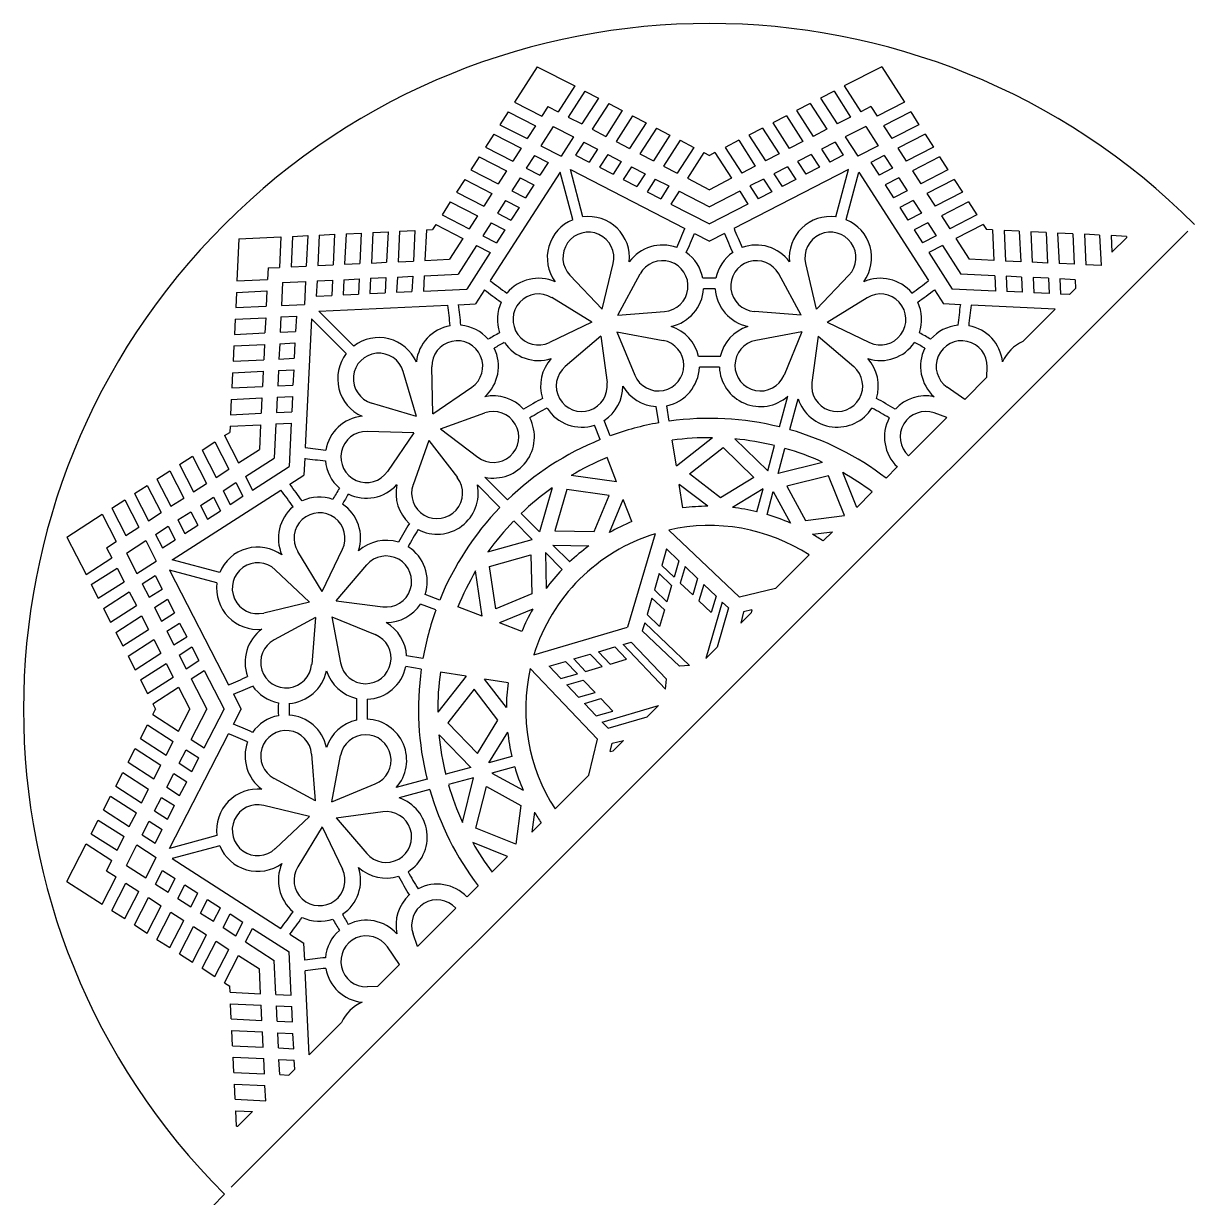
# Model space of a CAD drawing. Extents: x 59 to 302, y -3 to 240.
# Drawn here: x 59.2 to 180.5, y 117.9 to 239.6 of the extents above; entities that cross this region are included whole.
import ezdxf

# ---------------------------------------------------------------- set-up
doc = ezdxf.new("R2010")
doc.units = 0
doc.layers.get('0').update_dxf_attribs({"linetype": 'CONTINUOUS'})

msp = doc.modelspace()

# ---------------------------------------------------------------- linework, layer by layer
for p, q in [((112.38, 235.08), (110.02, 231.41)), ((112.38, 235.08), (116.26, 233.09)), ((148.06, 235.08), (144.18, 233.09)), ((148.06, 235.08), (150.41, 231.41)), ((116.26, 233.09), (114.54, 230.42)), ((117.32, 232.54), (115.6, 229.87)), ((117.32, 232.54), (118.73, 231.81)), ((143.12, 232.54), (141.71, 231.81)), ((143.12, 232.54), (144.84, 229.87)), ((144.18, 233.09), (145.89, 230.42)), ((110.02, 231.41), (112.84, 229.96)), ((118.73, 231.81), (117.01, 229.15)), ((119.78, 231.27), (118.07, 228.6)), ((119.78, 231.27), (121.19, 230.54)), ((140.65, 231.27), (139.24, 230.54)), ((140.65, 231.27), (142.37, 228.6)), ((141.71, 231.81), (143.43, 229.15)), ((150.41, 231.41), (147.59, 229.96)), ((109.38, 230.41), (108.52, 229.08)), ((109.38, 230.41), (112.2, 228.96)), ((113.49, 230.96), (112.84, 229.96)), ((113.49, 230.96), (114.54, 230.42)), ((121.19, 230.54), (119.48, 227.87)), ((122.25, 230), (120.54, 227.33)), ((122.25, 230), (123.66, 229.27)), ((138.19, 230), (136.78, 229.27)), ((138.19, 230), (139.9, 227.33)), ((139.24, 230.54), (140.96, 227.87)), ((146.95, 230.96), (145.89, 230.42)), ((146.95, 230.96), (147.59, 229.96)), ((151.06, 230.41), (148.24, 228.96)), ((151.06, 230.41), (151.92, 229.08)), ((108.52, 229.08), (111.34, 227.63)), ((112.2, 228.96), (111.34, 227.63)), ((114.04, 228.9), (112.75, 226.9)), ((114.04, 228.9), (116.15, 227.81)), ((115.6, 229.87), (117.01, 229.15)), ((123.66, 229.27), (121.95, 226.6)), ((124.72, 228.73), (123, 226.06)), ((124.72, 228.73), (126.13, 228)), ((135.72, 228.73), (134.31, 228)), ((135.72, 228.73), (137.43, 226.06)), ((136.78, 229.27), (138.49, 226.6)), ((144.84, 229.87), (143.43, 229.15)), ((146.4, 228.9), (144.28, 227.81)), ((146.4, 228.9), (147.69, 226.9)), ((148.24, 228.96), (149.1, 227.63)), ((151.92, 229.08), (149.1, 227.63)), ((107.88, 228.08), (107.02, 226.74)), ((107.88, 228.08), (110.7, 226.63)), ((116.15, 227.81), (114.87, 225.81)), ((118.07, 228.6), (119.48, 227.87)), ((126.13, 228), (124.41, 225.33)), ((134.31, 228), (136.02, 225.33)), ((142.37, 228.6), (140.96, 227.87)), ((144.28, 227.81), (145.57, 225.81)), ((152.56, 228.08), (149.74, 226.63)), ((152.56, 228.08), (153.42, 226.74)), ((107.02, 226.74), (109.84, 225.29)), ((110.7, 226.63), (109.84, 225.29)), ((112.75, 226.9), (114.87, 225.81)), ((117.21, 227.27), (116.35, 225.93)), ((117.21, 227.27), (118.62, 226.54)), ((118.62, 226.54), (117.76, 225.21)), ((120.54, 227.33), (121.95, 226.6)), ((127.19, 227.46), (125.47, 224.79)), ((128.6, 226.73), (126.88, 224.06)), ((127.19, 227.46), (128.6, 226.73)), ((133.25, 227.46), (131.84, 226.73)), ((131.84, 226.73), (133.56, 224.06)), ((133.25, 227.46), (134.97, 224.79)), ((139.9, 227.33), (138.49, 226.6)), ((143.23, 227.27), (141.82, 226.54)), ((141.82, 226.54), (142.67, 225.21)), ((143.23, 227.27), (144.08, 225.93)), ((147.69, 226.9), (145.57, 225.81)), ((149.74, 226.63), (150.6, 225.29)), ((153.42, 226.74), (150.6, 225.29)), ((106.38, 225.74), (105.52, 224.41)), ((106.38, 225.74), (109.2, 224.29)), ((112.11, 225.9), (111.25, 224.57)), ((112.11, 225.9), (113.52, 225.17)), ((113.52, 225.17), (112.66, 223.84)), ((116.35, 225.93), (117.76, 225.21)), ((119.68, 226), (118.82, 224.66)), ((119.68, 226), (121.09, 225.27)), ((121.09, 225.27), (120.23, 223.94)), ((123, 226.06), (124.41, 225.33)), ((129.65, 226.18), (127.94, 223.52)), ((129.65, 226.18), (130.22, 225.89)), ((130.78, 226.18), (130.22, 225.89)), ((130.78, 226.18), (132.5, 223.52)), ((137.43, 226.06), (136.02, 225.33)), ((140.76, 226), (139.35, 225.27)), ((139.35, 225.27), (140.21, 223.94)), ((140.76, 226), (141.62, 224.66)), ((144.08, 225.93), (142.67, 225.21)), ((148.33, 225.9), (146.92, 225.17)), ((146.92, 225.17), (147.78, 223.84)), ((148.33, 225.9), (149.19, 224.57)), ((154.06, 225.74), (151.24, 224.29)), ((154.06, 225.74), (154.92, 224.41)), ((105.52, 224.41), (108.34, 222.96)), ((114.74, 224.15), (107.51, 212.92)), ((109.2, 224.29), (108.34, 222.96)), ((111.25, 224.57), (112.66, 223.84)), ((116.06, 219.24), (114.74, 224.15)), ((117.12, 219.52), (115.81, 224.44)), ((115.81, 224.44), (127.68, 218.32)), ((118.82, 224.66), (120.23, 223.94)), ((122.15, 224.72), (121.29, 223.39)), ((122.15, 224.72), (123.56, 224)), ((123.56, 224), (122.7, 222.66)), ((125.47, 224.79), (126.88, 224.06)), ((144.63, 224.44), (132.76, 218.32)), ((134.97, 224.79), (133.56, 224.06)), ((138.29, 224.72), (136.88, 224)), ((136.88, 224), (137.74, 222.66)), ((138.29, 224.72), (139.15, 223.39)), ((141.62, 224.66), (140.21, 223.94)), ((143.31, 219.52), (144.63, 224.44)), ((144.38, 219.24), (145.7, 224.15)), ((145.7, 224.15), (152.92, 212.92)), ((149.19, 224.57), (147.78, 223.84)), ((151.24, 224.29), (152.1, 222.96)), ((154.92, 224.41), (152.1, 222.96)), ((104.87, 223.41), (104.02, 222.08)), ((104.87, 223.41), (107.69, 221.96)), ((110.61, 223.56), (109.75, 222.23)), ((110.61, 223.56), (112.02, 222.84)), ((112.02, 222.84), (111.16, 221.5)), ((121.29, 223.39), (122.7, 222.66)), ((124.61, 223.45), (123.76, 222.12)), ((124.61, 223.45), (126.02, 222.73)), ((126.02, 222.73), (125.17, 221.39)), ((127.94, 223.52), (130.22, 222.34)), ((132.5, 223.52), (130.22, 222.34)), ((135.82, 223.45), (134.41, 222.73)), ((134.41, 222.73), (135.27, 221.39)), ((135.82, 223.45), (136.68, 222.12)), ((139.15, 223.39), (137.74, 222.66)), ((149.83, 223.56), (148.42, 222.84)), ((148.42, 222.84), (149.28, 221.5)), ((149.83, 223.56), (150.69, 222.23)), ((155.56, 223.41), (152.74, 221.96)), ((155.56, 223.41), (156.42, 222.08)), ((104.02, 222.08), (106.84, 220.62)), ((107.69, 221.96), (106.84, 220.62)), ((109.75, 222.23), (111.16, 221.5)), ((123.76, 222.12), (125.17, 221.39)), ((127.08, 222.18), (126.22, 220.85)), ((127.08, 222.18), (130.22, 220.57)), ((133.36, 222.18), (130.22, 220.57)), ((133.36, 222.18), (134.21, 220.85)), ((136.68, 222.12), (135.27, 221.39)), ((150.69, 222.23), (149.28, 221.5)), ((152.74, 221.96), (153.6, 220.62)), ((156.42, 222.08), (153.6, 220.62)), ((103.37, 221.07), (102.52, 219.74)), ((103.37, 221.07), (106.19, 219.62)), ((109.1, 221.23), (108.25, 219.9)), ((109.1, 221.23), (110.51, 220.5)), ((110.51, 220.5), (109.66, 219.17)), ((126.22, 220.85), (130.22, 218.79)), ((134.21, 220.85), (130.22, 218.79)), ((151.33, 221.23), (149.92, 220.5)), ((149.92, 220.5), (150.78, 219.17)), ((151.33, 221.23), (152.19, 219.9)), ((157.06, 221.07), (154.24, 219.62)), ((157.06, 221.07), (157.92, 219.74)), ((102.52, 219.74), (105.34, 218.29)), ((106.19, 219.62), (105.34, 218.29)), ((108.25, 219.9), (109.66, 219.17)), ((152.19, 219.9), (150.78, 219.17)), ((154.24, 219.62), (155.1, 218.29)), ((157.92, 219.74), (155.1, 218.29)), ((80.69, 118.98), (179.75, 218.05)), ((92.58, 217.78), (92.43, 214.61)), ((92.58, 217.78), (94.16, 217.85)), ((94.16, 217.85), (94.01, 214.68)), ((95.35, 217.91), (95.2, 214.74)), ((95.35, 217.91), (96.93, 217.99)), ((96.93, 217.99), (96.78, 214.82)), ((98.12, 218.04), (97.97, 214.87)), ((98.12, 218.04), (99.71, 218.12)), ((99.71, 218.12), (99.56, 214.95)), ((100.9, 218.18), (100.74, 215.01)), ((100.9, 218.18), (101.53, 218.21)), ((101.87, 218.74), (101.53, 218.21)), ((101.87, 218.74), (104.69, 217.29)), ((107.6, 218.9), (106.75, 217.56)), ((107.6, 218.9), (109.01, 218.17)), ((109.01, 218.17), (108.16, 216.84)), ((128.67, 217.81), (130.22, 217.01)), ((131.77, 217.81), (130.22, 217.01)), ((152.83, 218.9), (151.42, 218.17)), ((151.42, 218.17), (152.28, 216.84)), ((152.83, 218.9), (153.69, 217.56)), ((158.57, 218.74), (155.75, 217.29)), ((158.57, 218.74), (158.91, 218.21)), ((159.54, 218.18), (158.91, 218.21)), ((159.54, 218.18), (159.69, 215.01)), ((162.31, 218.04), (160.73, 218.12)), ((160.73, 218.12), (160.88, 214.95)), ((162.31, 218.04), (162.47, 214.87)), ((165.09, 217.91), (163.5, 217.99)), ((163.5, 217.99), (163.65, 214.82)), ((165.09, 217.91), (165.24, 214.74)), ((167.86, 217.78), (166.28, 217.85)), ((166.28, 217.85), (166.43, 214.68)), ((167.86, 217.78), (168.01, 214.61)), ((81.49, 217.25), (81.28, 212.89)), ((81.49, 217.25), (85.84, 217.45)), ((85.84, 217.45), (85.69, 214.29)), ((87.03, 217.51), (86.88, 214.34)), ((87.03, 217.51), (88.62, 217.59)), ((88.62, 217.59), (88.46, 214.42)), ((89.8, 217.64), (89.65, 214.48)), ((89.8, 217.64), (91.39, 217.72)), ((91.39, 217.72), (91.24, 214.55)), ((104.69, 217.29), (103.3, 215.13)), ((106.1, 216.56), (104.19, 213.59)), ((106.1, 216.56), (107.51, 215.83)), ((106.75, 217.56), (108.16, 216.84)), ((153.69, 217.56), (152.28, 216.84)), ((154.34, 216.56), (152.93, 215.83)), ((154.34, 216.56), (156.24, 213.59)), ((155.75, 217.29), (157.13, 215.13)), ((170.63, 217.64), (169.05, 217.72)), ((169.05, 217.72), (169.2, 214.55)), ((170.63, 217.64), (170.78, 214.48)), ((173.4, 217.51), (171.82, 217.59)), ((171.82, 217.59), (171.9, 215.86)), ((171.9, 215.86), (173.41, 217.36)), ((173.4, 217.51), (173.41, 217.36)), ((107.51, 215.83), (105.08, 212.05)), ((152.93, 215.83), (155.36, 212.05)), ((84.5, 214.23), (84.45, 213.04)), ((84.5, 214.23), (85.69, 214.29)), ((86.88, 214.34), (88.46, 214.42)), ((89.65, 214.48), (91.24, 214.55)), ((92.43, 214.61), (94.01, 214.68)), ((95.2, 214.74), (96.78, 214.82)), ((97.97, 214.87), (99.56, 214.95)), ((100.74, 215.01), (103.3, 215.13)), ((119.11, 209.96), (120.25, 214.68)), ((141.32, 209.96), (140.19, 214.68)), ((159.69, 215.01), (157.13, 215.13)), ((162.47, 214.87), (160.88, 214.95)), ((165.24, 214.74), (163.65, 214.82)), ((168.01, 214.61), (166.43, 214.68)), ((170.78, 214.48), (169.2, 214.55)), ((81.28, 212.89), (84.45, 213.04)), ((89.58, 212.89), (89.5, 211.31)), ((89.58, 212.89), (91.16, 212.97)), ((91.16, 212.97), (91.09, 211.38)), ((92.35, 213.02), (92.27, 211.44)), ((92.35, 213.02), (93.93, 213.1)), ((93.93, 213.1), (93.86, 211.52)), ((95.12, 213.16), (95.05, 211.57)), ((95.12, 213.16), (96.71, 213.23)), ((96.71, 213.23), (96.63, 211.65)), ((97.89, 213.29), (97.82, 211.71)), ((97.89, 213.29), (99.48, 213.37)), ((99.48, 213.37), (99.4, 211.78)), ((100.67, 213.42), (100.59, 211.84)), ((100.67, 213.42), (104.19, 213.59)), ((119.11, 209.96), (115.77, 213.48)), ((120.72, 209.34), (123.04, 213.61)), ((139.71, 209.34), (137.4, 213.61)), ((141.32, 209.96), (144.67, 213.48)), ((159.77, 213.42), (156.24, 213.59)), ((159.77, 213.42), (159.85, 211.84)), ((162.54, 213.29), (160.96, 213.37)), ((160.96, 213.37), (161.03, 211.78)), ((162.54, 213.29), (162.62, 211.71)), ((165.32, 213.16), (163.73, 213.23)), ((163.73, 213.23), (163.81, 211.65)), ((165.32, 213.16), (165.39, 211.57)), ((168.09, 213.02), (166.5, 213.1)), ((166.5, 213.1), (166.58, 211.52)), ((168.09, 213.02), (168.13, 212.09)), ((81.22, 211.7), (81.15, 210.12)), ((81.22, 211.7), (84.39, 211.85)), ((84.39, 211.85), (84.31, 210.27)), ((86.01, 212.72), (85.9, 210.34)), ((86.01, 212.72), (88.39, 212.83)), ((88.39, 212.83), (88.27, 210.46)), ((97.82, 211.71), (99.4, 211.78)), ((100.59, 211.84), (105.08, 212.05)), ((106.91, 211.98), (105.97, 210.52)), ((153.52, 211.98), (154.47, 210.52)), ((159.85, 211.84), (155.36, 212.05)), ((162.62, 211.71), (161.03, 211.78)), ((167.52, 211.47), (168.13, 212.09)), ((85.9, 210.34), (88.27, 210.46)), ((89.5, 211.31), (91.09, 211.38)), ((92.27, 211.44), (93.86, 211.52)), ((95.05, 211.57), (96.63, 211.65)), ((104.23, 210.43), (105.97, 210.52)), ((118.03, 208.62), (113.89, 211.16)), ((142.41, 208.62), (146.55, 211.16)), ((156.21, 210.43), (154.47, 210.52)), ((165.39, 211.57), (163.81, 211.65)), ((167.52, 211.47), (166.58, 211.52)), ((81.15, 210.12), (84.31, 210.27)), ((85.84, 209.16), (87.43, 209.23)), ((87.43, 209.23), (87.35, 207.65)), ((89.77, 209.74), (103.12, 210.38)), ((93.37, 206.14), (89.77, 209.74)), ((120.72, 209.34), (125.57, 209.72)), ((139.71, 209.34), (134.87, 209.72)), ((166.01, 209.96), (157.32, 210.38)), ((162.68, 206.63), (166.01, 209.96)), ((81.09, 208.93), (81.01, 207.34)), ((81.09, 208.93), (84.26, 209.08)), ((84.26, 209.08), (84.18, 207.5)), ((85.84, 209.16), (85.77, 207.57)), ((88.99, 208.96), (88.35, 195.62)), ((92.59, 205.36), (88.99, 208.96)), ((118.03, 208.62), (113.64, 206.52)), ((142.41, 208.62), (146.79, 206.52)), ((81.01, 207.34), (84.18, 207.5)), ((85.77, 207.57), (87.35, 207.65)), ((118.97, 207.17), (115.27, 204.01)), ((118.97, 207.17), (119.61, 202.35)), ((120.63, 207.62), (122.49, 203.12)), ((120.63, 207.62), (125.41, 206.73)), ((139.8, 207.62), (135.02, 206.73)), ((139.8, 207.62), (137.95, 203.12)), ((141.47, 207.17), (140.83, 202.35)), ((141.47, 207.17), (145.17, 204.01)), ((80.96, 206.16), (80.88, 204.57)), ((80.96, 206.16), (84.12, 206.31)), ((84.12, 206.31), (84.05, 204.72)), ((85.71, 206.38), (85.63, 204.8)), ((85.71, 206.38), (87.29, 206.46)), ((87.29, 206.46), (87.22, 204.87)), ((80.88, 204.57), (84.05, 204.72)), ((85.63, 204.8), (87.22, 204.87)), ((80.82, 203.38), (80.75, 201.8)), ((80.82, 203.38), (83.99, 203.53)), ((83.99, 203.53), (83.92, 201.95)), ((85.58, 203.61), (85.5, 202.03)), ((85.58, 203.61), (87.16, 203.69)), ((87.16, 203.69), (87.08, 202.1)), ((99.88, 198.85), (98.5, 203.51)), ((101.58, 199.12), (101.45, 203.98)), ((158.95, 202.91), (158.98, 203.98)), ((80.75, 201.8), (83.92, 201.95)), ((85.5, 202.03), (87.08, 202.1)), ((156.67, 200.62), (158.95, 202.91)), ((80.69, 200.61), (83.86, 200.76)), ((83.86, 200.76), (83.78, 199.18)), ((85.44, 200.84), (85.37, 199.25)), ((85.44, 200.84), (87.03, 200.91)), ((87.03, 200.91), (86.95, 199.33)), ((101.58, 199.12), (105.59, 201.87)), ((137.48, 197.76), (138.34, 200.95)), ((156.67, 200.62), (154.85, 201.87)), ((80.69, 200.61), (80.61, 199.03)), ((99.88, 198.85), (95.22, 200.23)), ((124.96, 198.19), (124.69, 199.88)), ((126.05, 198.36), (125.8, 199.96)), ((138.55, 197.48), (139.41, 200.67)), ((80.61, 199.03), (83.78, 199.18)), ((85.37, 199.25), (86.95, 199.33)), ((102.37, 197.58), (106.95, 199.21)), ((119.94, 196.84), (119.32, 198.44)), ((150.82, 194.77), (154.79, 198.75)), ((154.79, 198.75), (153.49, 199.21)), ((79.99, 196.86), (80.53, 197.2)), ((80.56, 197.84), (80.53, 197.2)), ((80.56, 197.84), (83.73, 197.99)), ((83.73, 197.99), (83.6, 195.43)), ((85.31, 198.07), (85.14, 194.54)), ((85.31, 198.07), (86.89, 198.14)), ((86.89, 198.14), (86.68, 193.65)), ((99.61, 197.15), (94.75, 197.28)), ((99.61, 197.15), (96.86, 193.14)), ((102.37, 197.58), (106.22, 194.62)), ((118.9, 196.45), (118.32, 197.96)), ((77.66, 195.36), (78.99, 196.22)), ((78.99, 196.22), (80.44, 193.4)), ((79.99, 196.86), (81.45, 194.04)), ((101.15, 196.37), (99.52, 191.78)), ((101.15, 196.37), (104.11, 192.51)), ((126.79, 193.73), (126.36, 196.39)), ((126.79, 193.73), (130.52, 196.65)), ((132.86, 196.53), (136.27, 193.23)), ((75.32, 193.86), (76.66, 194.72)), ((76.66, 194.72), (78.11, 191.9)), ((77.66, 195.36), (79.11, 192.54)), ((81.45, 194.04), (83.6, 195.43)), ((128.15, 192.89), (131.64, 195.62)), ((131.64, 195.62), (134.83, 192.54)), ((136.27, 193.23), (136.97, 195.83)), ((137.34, 192.94), (138.03, 195.54)), ((75.32, 193.86), (76.78, 191.04)), ((82.17, 192.63), (85.14, 194.54)), ((82.9, 191.22), (86.68, 193.65)), ((88.3, 194.51), (88.22, 192.76)), ((120.59, 192.06), (119.62, 194.58)), ((141.94, 194.09), (137.34, 192.94)), ((148.51, 192.46), (149.67, 193.63)), ((72.99, 192.36), (74.32, 193.21)), ((72.99, 192.36), (74.44, 189.54)), ((74.32, 193.21), (75.78, 190.39)), ((79.11, 192.54), (80.44, 193.4)), ((82.17, 192.63), (82.9, 191.22)), ((86.75, 191.82), (88.22, 192.76)), ((109.3, 190.21), (106.97, 192.55)), ((120.59, 192.06), (115.89, 192.73)), ((131.37, 190.43), (128.15, 192.89)), ((134.83, 192.54), (131.37, 190.43)), ((142.54, 192.7), (138.24, 191.62)), ((144.2, 188.58), (142.54, 192.7)), ((145.48, 189.43), (144.02, 193.03)), ((70.65, 190.86), (71.99, 191.71)), ((71.99, 191.71), (73.44, 188.89)), ((74.58, 183.99), (85.82, 191.22)), ((76.78, 191.04), (78.11, 191.9)), ((79.84, 191.13), (81.17, 191.99)), ((79.84, 191.13), (80.56, 189.72)), ((81.17, 191.99), (81.9, 190.58)), ((108.52, 189.43), (106.19, 191.77)), ((113.93, 191.45), (112.62, 186.89)), ((115.44, 191.28), (114.22, 187.01)), ((119.83, 190.66), (115.44, 191.28)), ((127.47, 189.37), (127.09, 191.8)), ((130.05, 189.55), (127.09, 191.8)), ((135.77, 191.35), (132.59, 189.42)), ((135.13, 188.97), (135.77, 191.35)), ((136.19, 188.68), (136.83, 191.06)), ((136.83, 191.06), (138.62, 187.8)), ((138.24, 191.62), (140.18, 188.07)), ((145.48, 189.43), (147.08, 191.04)), ((68.32, 189.35), (69.65, 190.21)), ((69.65, 190.21), (71.11, 187.39)), ((70.65, 190.86), (72.11, 188.04)), ((74.44, 189.54), (75.78, 190.39)), ((77.5, 189.63), (78.84, 190.49)), ((78.84, 190.49), (79.56, 189.08)), ((80.56, 189.72), (81.9, 190.58)), ((118.27, 186.92), (119.83, 190.66)), ((119.85, 186.82), (121.28, 190.25)), ((122.17, 187.95), (121.28, 190.25)), ((63.65, 186.35), (67.32, 188.71)), ((67.32, 188.71), (68.77, 185.89)), ((68.32, 189.35), (69.77, 186.53)), ((72.11, 188.04), (73.44, 188.89)), ((75.17, 188.13), (76.5, 188.98)), ((76.5, 188.98), (77.23, 187.57)), ((77.5, 189.63), (78.23, 188.22)), ((78.23, 188.22), (79.56, 189.08)), ((112.62, 186.89), (110.72, 188.8)), ((140.18, 188.07), (144.2, 188.58)), ((69.77, 186.53), (71.11, 187.39)), ((72.83, 186.63), (74.17, 187.48)), ((74.17, 187.48), (74.89, 186.07)), ((75.17, 188.13), (75.89, 186.72)), ((75.89, 186.72), (77.23, 187.57)), ((111.84, 186.11), (109.94, 188.02)), ((63.65, 186.35), (65.65, 182.47)), ((72.83, 186.63), (73.56, 185.22)), ((114.22, 187.01), (118.27, 186.92)), ((124.59, 186.7), (121.73, 177.01)), ((126, 187.08), (133.33, 180.11)), ((140.89, 186.64), (142.96, 186.91)), ((141.99, 185.95), (142.96, 186.91)), ((67.77, 185.25), (68.77, 185.89)), ((67.77, 185.25), (68.32, 184.19)), ((69.83, 184.69), (71.83, 185.98)), ((71.83, 185.98), (72.92, 183.87)), ((73.56, 185.22), (74.89, 186.07)), ((90.12, 180.7), (92.21, 185.09)), ((107.28, 184.81), (111.84, 186.11)), ((115.74, 183.77), (114, 185.52)), ((114, 185.52), (117.72, 185.43)), ((125.77, 185.12), (125.27, 183.42)), ((125.77, 185.12), (127.05, 183.9)), ((65.65, 182.47), (68.32, 184.19)), ((69.83, 184.69), (70.92, 182.58)), ((70.92, 182.58), (72.92, 183.87)), ((79.5, 182.68), (74.58, 183.99)), ((90.12, 180.7), (87.58, 184.85)), ((107.45, 183.3), (111.72, 184.52)), ((111.72, 184.52), (111.82, 180.47)), ((114.96, 182.99), (113.22, 184.74)), ((113.22, 184.74), (113.3, 181.02)), ((127.05, 183.9), (126.55, 182.2)), ((137.06, 181.01), (140.55, 184.5)), ((66.19, 181.42), (68.86, 183.13)), ((68.86, 183.13), (69.59, 181.72)), ((79.21, 181.61), (74.29, 182.93)), ((74.29, 182.93), (80.41, 171.05)), ((88.78, 179.62), (85.25, 182.97)), ((91.56, 179.76), (94.72, 183.46)), ((106.67, 178.15), (106, 182.84)), ((108.08, 178.9), (107.45, 183.3)), ((125.02, 182.57), (124.51, 180.87)), ((125.02, 182.57), (126.3, 181.35)), ((125.27, 183.42), (126.55, 182.2)), ((127.7, 183.29), (127.19, 181.59)), ((127.7, 183.29), (128.98, 182.07)), ((66.19, 181.42), (66.92, 180.01)), ((66.92, 180.01), (69.59, 181.72)), ((71.47, 181.52), (72.8, 182.38)), ((71.47, 181.52), (72.19, 180.11)), ((72.8, 182.38), (73.53, 180.97)), ((126.3, 181.35), (125.8, 179.65)), ((127.19, 181.59), (128.48, 180.36)), ((128.98, 182.07), (128.48, 180.36)), ((129.63, 181.45), (129.12, 179.75)), ((129.63, 181.45), (130.91, 180.23)), ((67.46, 178.95), (70.13, 180.66)), ((70.13, 180.66), (70.86, 179.25)), ((72.19, 180.11), (73.53, 180.97)), ((102.29, 179.83), (100.77, 180.41)), ((111.82, 180.47), (108.08, 178.9)), ((124.51, 180.87), (125.8, 179.65)), ((130.91, 180.23), (130.41, 178.53)), ((137.06, 181.01), (133.33, 180.11)), ((67.46, 178.95), (68.19, 177.54)), ((68.19, 177.54), (70.86, 179.25)), ((72.74, 179.05), (74.07, 179.91)), ((72.74, 179.05), (73.46, 177.64)), ((74.07, 179.91), (74.8, 178.5)), ((88.78, 179.62), (84.05, 178.48)), ((91.56, 179.76), (96.38, 179.13)), ((101.89, 178.8), (100.29, 179.41)), ((106.67, 178.15), (104.15, 179.11)), ((111.92, 178.88), (108.48, 177.45)), ((124.26, 180.02), (123.76, 178.32)), ((124.26, 180.02), (125.55, 178.8)), ((129.12, 179.75), (130.41, 178.53)), ((131.55, 179.62), (129.83, 173.78)), ((132.2, 179.01), (131, 174.95)), ((131.55, 179.62), (132.2, 179.01)), ((68.73, 176.48), (71.4, 178.2)), ((71.4, 178.2), (72.13, 176.79)), ((73.46, 177.64), (74.8, 178.5)), ((89.4, 178.01), (85.12, 175.69)), ((89.4, 178.01), (89.02, 173.16)), ((91.12, 178.1), (92, 173.32)), ((91.12, 178.1), (95.61, 176.24)), ((123.76, 178.32), (125.05, 177.09)), ((125.55, 178.8), (125.05, 177.09)), ((133.75, 178.59), (133.47, 177.42)), ((133.47, 177.42), (134.54, 178.49)), ((134.62, 178.8), (133.75, 178.59)), ((134.62, 178.8), (134.54, 178.49)), ((68.73, 176.48), (69.46, 175.07)), ((69.46, 175.07), (72.13, 176.79)), ((74.01, 176.59), (75.34, 177.44)), ((74.01, 176.59), (74.73, 175.18)), ((75.34, 177.44), (76.07, 176.03)), ((110.79, 176.57), (108.48, 177.45)), ((112.04, 174.15), (121.73, 177.01)), ((123.51, 177.47), (123.26, 176.62)), ((123.26, 176.62), (127.11, 172.96)), ((123.51, 177.47), (128.15, 173.05)), ((70.01, 174.01), (72.67, 175.73)), ((72.67, 175.73), (73.4, 174.32)), ((74.73, 175.18), (76.07, 176.03)), ((121.27, 175.22), (122.12, 175.47)), ((121.27, 175.22), (125.68, 170.58)), ((122.12, 175.47), (125.78, 171.63)), ((70.01, 174.01), (70.73, 172.6)), ((70.73, 172.6), (73.4, 174.32)), ((75.28, 174.12), (76.61, 174.98)), ((75.28, 174.12), (76.01, 172.71)), ((76.61, 174.98), (77.34, 173.57)), ((100.54, 173.77), (98.85, 174.04)), ((116.16, 173.72), (117.86, 174.22)), ((117.86, 174.22), (119.09, 172.93)), ((118.72, 174.47), (120.42, 174.97)), ((118.72, 174.47), (119.94, 173.18)), ((120.42, 174.97), (121.64, 173.69)), ((129.83, 173.78), (131, 174.95)), ((71.28, 171.55), (73.95, 173.26)), ((73.95, 173.26), (74.67, 171.85)), ((76.01, 172.71), (77.34, 173.57)), ((100.37, 172.68), (98.77, 172.94)), ((113.61, 172.96), (115.31, 173.47)), ((113.61, 172.96), (114.83, 171.68)), ((115.31, 173.47), (116.54, 172.18)), ((116.16, 173.72), (117.39, 172.43)), ((117.39, 172.43), (119.09, 172.93)), ((119.94, 173.18), (121.64, 173.69)), ((128.15, 173.05), (127.11, 172.96)), ((71.28, 171.55), (72, 170.14)), ((72, 170.14), (74.67, 171.85)), ((76.55, 171.65), (77.88, 172.51)), ((76.55, 171.65), (78.17, 168.51)), ((77.88, 172.51), (79.94, 168.51)), ((105.01, 171.95), (102.08, 168.21)), ((105.01, 171.95), (102.35, 172.37)), ((109.36, 171.26), (106.93, 171.64)), ((109.18, 168.69), (106.93, 171.64)), ((111.66, 172.73), (118.62, 165.41)), ((114.83, 171.68), (116.54, 172.18)), ((115.44, 171.04), (117.15, 171.54)), ((117.15, 171.54), (118.37, 170.25)), ((125.68, 170.58), (125.78, 171.63)), ((72.55, 169.08), (75.22, 170.79)), ((75.22, 170.79), (76.39, 168.51)), ((105.85, 170.59), (103.11, 167.09)), ((108.3, 167.37), (105.85, 170.59)), ((115.44, 171.04), (116.67, 169.75)), ((80.92, 170.07), (81.72, 168.51)), ((116.67, 169.75), (118.37, 170.25)), ((117.28, 169.11), (118.98, 169.61)), ((117.28, 169.11), (118.5, 167.82)), ((118.98, 169.61), (120.2, 168.32)), ((72.55, 169.08), (72.84, 168.51)), ((72.55, 167.95), (72.84, 168.51)), ((72.55, 167.95), (75.22, 166.23)), ((75.22, 166.23), (76.39, 168.51)), ((76.55, 165.38), (78.17, 168.51)), ((77.88, 164.52), (79.94, 168.51)), ((80.92, 166.96), (81.72, 168.51)), ((118.5, 167.82), (120.2, 168.32)), ((119.11, 167.18), (124.95, 168.9)), ((123.78, 167.73), (124.95, 168.9)), ((71.28, 165.48), (72, 166.89)), ((72, 166.89), (74.67, 165.18)), ((103.11, 167.09), (106.2, 163.91)), ((106.2, 163.91), (108.3, 167.37)), ((119.11, 167.18), (119.72, 166.54)), ((119.72, 166.54), (123.78, 167.73)), ((71.28, 165.48), (73.95, 163.77)), ((74.29, 154.1), (80.41, 165.98)), ((102.21, 165.87), (105.5, 162.46)), ((107.38, 162.97), (109.32, 166.14)), ((70.01, 163.02), (70.73, 164.43)), ((70.73, 164.43), (73.4, 162.71)), ((73.95, 163.77), (74.67, 165.18)), ((75.28, 162.91), (76.01, 164.32)), ((76.01, 164.32), (77.34, 163.46)), ((76.55, 165.38), (77.88, 164.52)), ((117.72, 161.67), (118.62, 165.41)), ((119.93, 164.12), (120.14, 164.98)), ((120.14, 164.98), (121.31, 165.26)), ((120.24, 164.19), (121.31, 165.26)), ((70.01, 163.02), (72.67, 161.3)), ((76.61, 162.05), (77.34, 163.46)), ((89.4, 159.02), (89.02, 163.87)), ((91.12, 158.93), (92, 163.71)), ((109.76, 163.61), (107.38, 162.97)), ((119.93, 164.12), (120.24, 164.19)), ((68.73, 160.55), (69.46, 161.96)), ((69.46, 161.96), (72.13, 160.24)), ((72.67, 161.3), (73.4, 162.71)), ((74.01, 160.44), (74.73, 161.85)), ((74.73, 161.85), (76.07, 160.99)), ((75.28, 162.91), (76.61, 162.05)), ((105.5, 162.46), (102.9, 161.77)), ((110.05, 162.54), (107.67, 161.9)), ((107.67, 161.9), (110.93, 160.12)), ((75.34, 159.58), (76.07, 160.99)), ((89.4, 159.02), (85.12, 161.34)), ((91.12, 158.93), (95.61, 160.79)), ((100.97, 161.25), (97.78, 160.39)), ((105.79, 161.4), (103.19, 160.7)), ((104.64, 156.79), (105.79, 161.4)), ((114.23, 158.18), (117.72, 161.67)), ((67.46, 158.08), (68.19, 159.49)), ((68.19, 159.49), (70.86, 157.77)), ((68.73, 160.55), (71.4, 158.83)), ((71.4, 158.83), (72.13, 160.24)), ((72.74, 157.97), (73.46, 159.38)), ((73.46, 159.38), (74.8, 158.53)), ((74.01, 160.44), (75.34, 159.58)), ((101.26, 160.18), (98.07, 159.33)), ((106.03, 156.19), (107.11, 160.5)), ((107.11, 160.5), (110.67, 158.55)), ((74.07, 157.12), (74.8, 158.53)), ((88.78, 157.41), (84.05, 158.55)), ((110.67, 158.55), (110.15, 154.53)), ((66.19, 155.61), (66.92, 157.02)), ((66.92, 157.02), (69.59, 155.31)), ((67.46, 158.08), (70.13, 156.36)), ((70.13, 156.36), (70.86, 157.77)), ((72.74, 157.97), (74.07, 157.12)), ((88.78, 157.41), (85.25, 154.06)), ((91.56, 157.26), (96.38, 157.9)), ((91.56, 157.26), (94.72, 153.57)), ((112.09, 157.85), (111.82, 155.77)), ((71.47, 155.51), (72.19, 156.92)), ((72.19, 156.92), (73.53, 156.06)), ((72.8, 154.65), (73.53, 156.06)), ((90.12, 156.33), (87.58, 152.18)), ((90.12, 156.33), (92.21, 151.94)), ((110.15, 154.53), (106.03, 156.19)), ((111.82, 155.77), (112.79, 156.74)), ((63.65, 150.68), (65.65, 154.55)), ((65.65, 154.55), (68.32, 152.84)), ((66.19, 155.61), (68.86, 153.9)), ((68.86, 153.9), (69.59, 155.31)), ((71.47, 155.51), (72.8, 154.65)), ((79.21, 155.42), (74.29, 154.1)), ((109.3, 153.26), (105.7, 154.71)), ((69.83, 152.33), (70.92, 154.45)), ((70.92, 154.45), (72.92, 153.16)), ((79.5, 154.35), (74.58, 153.03)), ((67.77, 151.78), (68.32, 152.84)), ((69.83, 152.33), (71.83, 151.05)), ((71.83, 151.05), (72.92, 153.16)), ((74.58, 153.03), (85.82, 145.81)), ((107.7, 151.65), (109.3, 153.26)), ((67.32, 148.32), (68.77, 151.14)), ((67.77, 151.78), (68.77, 151.14)), ((72.83, 150.4), (73.56, 151.81)), ((73.56, 151.81), (74.89, 150.96)), ((74.17, 149.55), (74.89, 150.96)), ((63.65, 150.68), (67.32, 148.32)), ((68.32, 147.67), (69.77, 150.49)), ((69.65, 146.82), (71.11, 149.64)), ((69.77, 150.49), (71.11, 149.64)), ((72.83, 150.4), (74.17, 149.55)), ((75.17, 148.9), (75.89, 150.31)), ((75.89, 150.31), (77.23, 149.45)), ((105.11, 149.06), (106.27, 150.22)), ((70.65, 146.17), (72.11, 148.99)), ((72.11, 148.99), (73.44, 148.14)), ((75.17, 148.9), (76.5, 148.04)), ((76.5, 148.04), (77.23, 149.45)), ((77.5, 147.4), (78.23, 148.81)), ((78.23, 148.81), (79.56, 147.95)), ((68.32, 147.67), (69.65, 146.82)), ((71.99, 145.31), (73.44, 148.14)), ((72.99, 144.67), (74.44, 147.49)), ((74.44, 147.49), (75.78, 146.63)), ((77.5, 147.4), (78.84, 146.54)), ((78.84, 146.54), (79.56, 147.95)), ((79.84, 145.9), (80.56, 147.31)), ((80.56, 147.31), (81.9, 146.45)), ((99.99, 143.94), (103.96, 147.91)), ((70.65, 146.17), (71.99, 145.31)), ((74.32, 143.81), (75.78, 146.63)), ((75.32, 143.17), (76.78, 145.99)), ((76.78, 145.99), (78.11, 145.13)), ((81.17, 145.04), (81.9, 146.45)), ((76.66, 142.31), (78.11, 145.13)), ((79.84, 145.9), (81.17, 145.04)), ((82.17, 144.4), (82.9, 145.81)), ((82.9, 145.81), (86.68, 143.38)), ((86.75, 145.21), (88.22, 144.26)), ((99.99, 143.94), (99.52, 145.24)), ((72.99, 144.67), (74.32, 143.81)), ((77.66, 141.67), (79.11, 144.49)), ((78.99, 140.81), (80.44, 143.63)), ((79.11, 144.49), (80.44, 143.63)), ((82.17, 144.4), (85.14, 142.49)), ((88.3, 142.52), (88.22, 144.26)), ((98.11, 142.06), (96.86, 143.89)), ((75.32, 143.17), (76.66, 142.31)), ((79.99, 140.17), (81.45, 142.99)), ((81.45, 142.99), (83.6, 141.6)), ((85.31, 138.96), (85.14, 142.49)), ((86.89, 138.89), (86.68, 143.38)), ((77.66, 141.67), (78.99, 140.81)), ((83.73, 139.04), (83.6, 141.6)), ((88.77, 132.72), (88.35, 141.41)), ((95.83, 139.78), (98.11, 142.06)), ((79.99, 140.17), (80.53, 139.82)), ((80.56, 139.19), (80.53, 139.82)), ((80.56, 139.19), (83.73, 139.04)), ((85.31, 138.96), (86.89, 138.89)), ((95.83, 139.78), (94.75, 139.75)), ((80.69, 136.42), (80.61, 138)), ((80.61, 138), (83.78, 137.85)), ((83.86, 136.27), (83.78, 137.85)), ((85.44, 136.19), (85.37, 137.77)), ((85.37, 137.77), (86.95, 137.7)), ((87.03, 136.11), (86.95, 137.7)), ((80.69, 136.42), (83.86, 136.27)), ((80.82, 133.65), (80.75, 135.23)), ((80.75, 135.23), (83.92, 135.08)), ((83.99, 133.49), (83.92, 135.08)), ((85.44, 136.19), (87.03, 136.11)), ((88.77, 132.72), (92.1, 136.06)), ((85.58, 133.42), (85.5, 135)), ((85.5, 135), (87.08, 134.93)), ((87.16, 133.34), (87.08, 134.93)), ((80.82, 133.65), (83.99, 133.49)), ((85.58, 133.42), (87.16, 133.34)), ((80.96, 130.87), (80.88, 132.46)), ((80.88, 132.46), (84.05, 132.31)), ((84.12, 130.72), (84.05, 132.31)), ((85.71, 130.65), (85.63, 132.23)), ((85.63, 132.23), (87.22, 132.15)), ((87.26, 131.21), (87.22, 132.15)), ((80.96, 130.87), (84.12, 130.72)), ((85.71, 130.65), (86.65, 130.6)), ((86.65, 130.6), (87.26, 131.21)), ((81.09, 128.1), (81.01, 129.68)), ((81.01, 129.68), (84.18, 129.53)), ((84.26, 127.95), (84.18, 129.53)), ((81.09, 128.1), (84.26, 127.95)), ((81.22, 125.33), (81.15, 126.91)), ((81.15, 126.91), (82.88, 126.83)), ((81.37, 125.32), (82.88, 126.83)), ((81.22, 125.33), (81.37, 125.32))]:
    msp.add_line(p, q)
for centre, radius, start, end in [((130.22, 168.51), 71.05, 45, 225), ((117.68, 215.3), 4.26, 112.4521, 215.9005), ((117.68, 215.3), 4.26, 354.0995, 97.5479), ((142.75, 215.3), 4.26, 82.4521, 185.9005), ((142.75, 215.3), 4.26, 324.0995, 67.5479), ((117.68, 215.3), 2.64, 346.4714, 223.5286), ((87.29, 234.62), 43.55, 335.2053, 338.0293), ((87.29, 234.62), 44.66, 335.1364, 337.8982), ((173.15, 234.62), 44.66, 202.1018, 204.8636), ((173.15, 234.62), 43.55, 201.9707, 204.7947), ((142.75, 215.3), 2.64, 316.4714, 193.5286), ((125.36, 212.35), 4.26, 69.8861, 143.9005), ((135.07, 212.35), 4.26, 36.0995, 110.1139), ((125.36, 212.35), 4.26, 11.0354, 54.9646), ((135.07, 212.35), 4.26, 125.0354, 168.9646), ((125.36, 212.35), 2.64, 274.4714, 151.5286), ((135.07, 212.35), 2.64, 28.4714, 265.5286), ((134.34, 247.22), 43.55, 231.9707, 234.7947), ((112.51, 208.9), 4.26, 66.0995, 140.1139), ((130.22, 168.51), 44.66, 89.1364, 90.8636), ((147.93, 208.9), 4.26, 39.8861, 113.9005), ((126.09, 247.22), 43.55, 305.2053, 308.0293), ((134.34, 247.22), 44.66, 232.1018, 234.8636), ((125.36, 212.35), 4.26, 282.0995, 356.1139), ((130.22, 168.51), 43.55, 89.2053, 90.7947), ((135.07, 212.35), 4.26, 183.8861, 257.9005), ((126.09, 247.22), 44.66, 305.1364, 307.8982), ((112.51, 208.9), 4.26, 155.0354, 198.9646), ((112.51, 208.9), 2.64, 58.4714, 295.5286), ((147.93, 208.9), 2.64, 244.4714, 121.5286), ((147.93, 208.9), 4.26, 341.0354, 24.9646), ((59.99, 204.3), 43.55, 5.2053, 8.0293), ((59.99, 204.3), 44.66, 5.1364, 7.8982), ((200.44, 204.3), 44.66, 172.1018, 174.8636), ((200.44, 204.3), 43.55, 171.9707, 174.7947), ((104.1, 204.05), 4.26, 99.8861, 173.9005), ((104.1, 204.05), 4.26, 41.0354, 84.9646), ((124.93, 204.13), 4.26, 12.5425, 71.9005), ((135.5, 204.13), 4.26, 108.0995, 167.4575), ((156.34, 204.05), 4.26, 95.0354, 138.9646), ((156.34, 204.05), 4.26, 6.0995, 80.1139), ((95.97, 202.76), 4.26, 24.0995, 127.5479), ((130.22, 168.51), 44.66, 119.1364, 120.8636), ((130.22, 168.51), 44.66, 59.1364, 60.8636), ((104.1, 204.05), 2.64, 304.4714, 181.5286), ((104.1, 204.05), 4.26, 312.0995, 26.1139), ((130.22, 168.51), 43.55, 119.2053, 120.7947), ((112.51, 208.9), 4.26, 213.8861, 287.9005), ((124.93, 204.13), 2.64, 202.4714, 79.5286), ((135.5, 204.13), 2.64, 100.4714, 337.5286), ((147.93, 208.9), 4.26, 252.0995, 326.1139), ((130.22, 168.51), 43.55, 59.2053, 60.7947), ((156.34, 204.05), 4.26, 153.8861, 227.9005), ((156.34, 204.05), 2.64, 358.4714, 235.5286), ((164.47, 202.76), 4.26, 114.8513, 155.9005), ((95.97, 202.76), 4.26, 142.4521, 245.9005), ((95.97, 202.76), 2.64, 16.4714, 253.5286), ((116.99, 202), 4.26, 138.0995, 197.4575), ((130.22, 168.51), 36.56, 88.2344, 91.7656), ((143.45, 202), 4.26, 342.5425, 41.9005), ((116.99, 202), 2.64, 130.4714, 7.5286), ((124.93, 204.13), 4.26, 281.703, 357.6123), ((130.22, 168.51), 35.46, 88.3377, 91.6623), ((135.5, 204.13), 4.26, 182.3877, 311.6968), ((143.45, 202), 2.64, 172.4714, 49.5286), ((116.99, 202), 4.26, 303.2535, 359.9005), ((124.93, 204.13), 4.26, 210.0995, 266.7465), ((107.83, 196.72), 4.26, 42.5425, 101.9005), ((130.22, 168.51), 36.56, 118.2344, 121.7656), ((130.22, 168.51), 36.56, 58.2344, 61.7656), ((152.61, 196.72), 4.26, 78.0995, 137.4575), ((130.22, 168.51), 35.46, 118.3377, 121.6623), ((116.99, 202), 4.26, 212.3877, 288.297), ((143.45, 202), 4.26, 198.3032, 327.6123), ((130.22, 168.51), 35.46, 58.3377, 61.6623), ((94.68, 194.64), 4.26, 96.0995, 170.1139), ((107.83, 196.72), 2.64, 232.4714, 109.5286), ((107.83, 196.72), 4.26, 258.3032, 27.6123), ((130.22, 168.51), 30.14, 76.0507, 97.9493), ((152.61, 196.72), 4.26, 152.3877, 226.5284), ((152.61, 196.72), 2.64, 70.4714, 227.4654), ((94.68, 194.64), 2.64, 88.4714, 325.5286), ((130.22, 168.51), 30.14, 100.0507, 109.9493), ((130.22, 168.51), 30.14, 52.6272, 73.9493), ((130.22, 168.51), 30.14, 112.0507, 133.9493), ((130.22, 168.51), 28.14, 89.3832, 97.8746), ((130.22, 168.51), 28.14, 76.1254, 84.6168), ((94.44, 238.74), 43.55, 261.9707, 264.7947), ((130.22, 168.51), 28.14, 65.3832, 73.8746), ((94.44, 238.74), 44.66, 262.1018, 264.8636), ((94.68, 194.64), 4.26, 185.0354, 228.9646), ((130.22, 168.51), 28.14, 112.1254, 120.6168), ((102.01, 190.9), 2.64, 160.4714, 37.5286), ((130.22, 168.51), 28.14, 53.1729, 60.6168), ((51.51, 164.39), 43.55, 35.2053, 38.0293), ((51.51, 164.39), 44.66, 35.1364, 37.8982), ((130.22, 168.51), 44.66, 149.1364, 150.8636), ((94.68, 194.64), 4.26, 243.8861, 317.9005), ((102.01, 190.9), 4.26, 168.0995, 227.4575), ((102.01, 190.9), 4.26, 242.3877, 11.6968), ((130.22, 168.51), 28.14, 125.3832, 133.8746), ((89.83, 186.23), 4.26, 71.0354, 114.9646), ((130.22, 168.51), 43.55, 149.2053, 150.7947), ((89.83, 186.23), 4.26, 342.0995, 56.1139), ((89.83, 186.23), 4.26, 129.8861, 203.9005), ((89.83, 186.23), 2.64, 334.4714, 211.5286), ((130.22, 168.51), 30.14, 136.0507, 157.9493), ((130.22, 168.51), 21.04, 90.4697, 97.4946), ((130.22, 168.51), 21.04, 76.5054, 83.5303), ((130.22, 168.51), 21.04, 66.4697, 73.4946), ((130.22, 168.51), 36.56, 148.2344, 151.7656), ((130.22, 168.51), 28.14, 136.1254, 144.6168), ((130.22, 168.51), 21.04, 112.5054, 119.5303), ((130.22, 168.51), 19.04, 57.1303, 102.7941), ((130.22, 168.51), 35.46, 148.3377, 151.6623), ((130.22, 168.51), 19.04, 107.2059, 162.7941), ((130.22, 168.51), 21.04, 55.9619, 59.5303), ((83.43, 181.05), 4.26, 54.0995, 157.5479), ((96.73, 181.75), 4.26, 72.5425, 131.9005), ((96.73, 181.75), 4.26, 341.703, 57.6123), ((130.22, 168.51), 21.04, 126.4697, 133.4946), ((83.43, 181.05), 2.64, 46.4714, 283.5286), ((96.73, 181.75), 2.64, 262.4714, 139.5286), ((130.22, 168.51), 28.14, 149.3832, 157.8746), ((130.22, 168.51), 21.04, 136.5054, 143.5303), ((83.43, 181.05), 4.26, 172.4521, 275.9005), ((96.73, 181.75), 4.26, 270.0995, 326.7465), ((130.22, 168.51), 21.04, 150.4697, 157.4946), ((130.22, 168.51), 30.14, 160.0507, 169.9493), ((86.38, 173.37), 4.26, 126.0995, 200.1139), ((94.6, 173.8), 4.26, 3.2535, 59.9005), ((86.38, 173.37), 2.64, 118.4714, 355.5286), ((94.6, 173.8), 2.64, 190.4714, 67.5286), ((94.6, 173.8), 4.26, 272.3877, 348.297), ((64.12, 211.44), 43.55, 291.9707, 294.7947), ((86.38, 173.37), 4.26, 273.8861, 347.9005), ((94.6, 173.8), 4.26, 198.0995, 257.4575), ((130.22, 168.51), 30.14, 172.0507, 193.9493), ((130.22, 168.51), 28.14, 172.1254, 180.6168), ((130.22, 168.51), 19.04, 167.2059, 212.8697), ((64.12, 211.44), 44.66, 292.1018, 294.8636), ((86.38, 173.37), 4.26, 215.0354, 258.9646), ((130.22, 168.51), 21.04, 172.5054, 179.5303), ((130.22, 168.51), 44.66, 179.1364, 180.8636), ((130.22, 168.51), 43.55, 179.2053, 180.7947), ((130.22, 168.51), 36.56, 178.2344, 181.7656), ((130.22, 168.51), 35.46, 178.3377, 181.6623), ((86.38, 163.66), 4.26, 12.0995, 86.1139), ((64.12, 125.59), 44.66, 65.1364, 67.8982), ((86.38, 163.66), 4.26, 101.0354, 144.9646), ((94.6, 163.23), 4.26, 102.5425, 161.9005), ((94.6, 163.23), 4.26, 318.3032, 87.6123), ((64.12, 125.59), 43.55, 65.2053, 68.0293), ((86.38, 163.66), 2.64, 4.4714, 241.5286), ((94.6, 163.23), 2.64, 292.4714, 169.5286), ((130.22, 168.51), 28.14, 185.3832, 193.8746), ((130.22, 168.51), 21.04, 186.4697, 193.4946), ((86.38, 163.66), 4.26, 159.8861, 233.9005), ((130.22, 168.51), 21.04, 196.5054, 203.5303), ((130.22, 168.51), 28.14, 196.1254, 204.6168), ((83.43, 155.98), 4.26, 84.0995, 187.5479), ((130.22, 168.51), 30.14, 196.0507, 217.3728), ((83.43, 155.98), 2.64, 76.4714, 313.5286), ((96.73, 155.28), 4.26, 302.3877, 71.6968), ((96.73, 155.28), 2.64, 220.4714, 97.5286), ((130.22, 168.51), 21.04, 210.4697, 214.0381), ((130.22, 168.51), 28.14, 209.3832, 216.8271), ((83.43, 155.98), 4.26, 202.4521, 305.9005), ((89.83, 150.8), 4.26, 156.0995, 230.1139), ((89.83, 150.8), 2.64, 148.4714, 25.5286), ((89.83, 150.8), 4.26, 303.8861, 17.9005), ((96.73, 155.28), 4.26, 228.0995, 287.4575), ((130.22, 168.51), 36.56, 208.2344, 211.7656), ((130.22, 168.51), 35.46, 208.3377, 211.6623), ((102.01, 146.13), 4.26, 43.4716, 117.6123), ((102.01, 146.13), 4.26, 132.5425, 191.9005), ((102.01, 146.13), 2.64, 42.5346, 199.5286), ((51.51, 172.64), 43.55, 321.9707, 324.7947), ((130.22, 168.51), 43.55, 209.2053, 210.7947), ((51.51, 172.64), 44.66, 322.1018, 324.8636), ((89.83, 150.8), 4.26, 245.0354, 288.9646), ((130.22, 168.51), 44.66, 209.1364, 210.8636), ((94.68, 142.39), 4.26, 42.0995, 116.1139), ((94.68, 142.39), 4.26, 131.0354, 174.9646), ((94.68, 142.39), 2.64, 34.4714, 271.5286), ((94.44, 98.29), 44.66, 95.1364, 97.8982), ((94.44, 98.29), 43.55, 95.2053, 98.0293), ((94.68, 142.39), 4.26, 189.8861, 263.9005), ((95.97, 134.27), 4.26, 114.0995, 155.1487), ((130.22, 68.03), 71.05, 135, 315)]:
    msp.add_arc(centre, radius, start, end)

doc.saveas('drawing.dxf')
